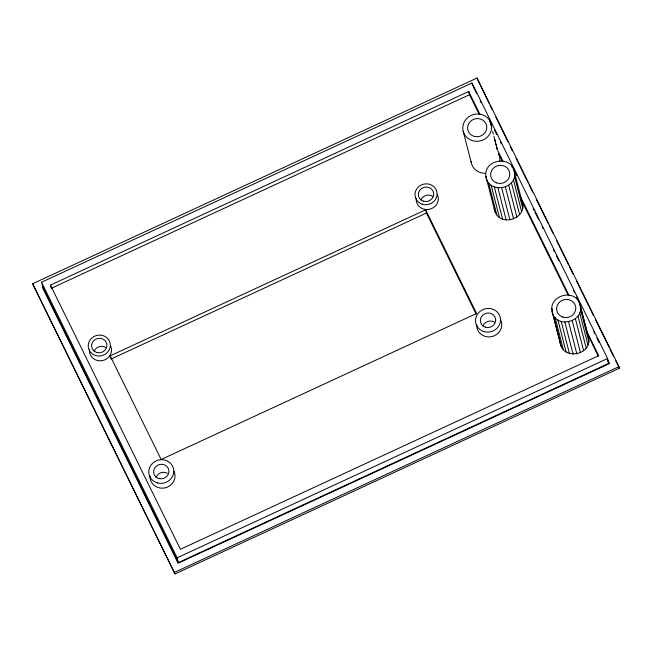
<?xml version="1.0" encoding="UTF-8"?>
<svg xmlns="http://www.w3.org/2000/svg" width="652" height="652" viewBox="0 0 652 652"><rect width="100%" height="100%" fill="white"/><g stroke="black" fill="none" stroke-linecap="round" stroke-linejoin="round"><path stroke-width="0.98" d="M485.87 176.219C483.613 158.884 512.716 154.923 514.558 172.568C516.816 189.903 487.72 193.864 485.87 176.219L494.974 211.696C501.298 227.996 528.731 217.523 521.91 201.158L568.104 295.046M551.991 311.208C555.92 330.678 587.46 321.037 579.408 302.715C573.206 288.412 548.943 295.829 551.991 311.208L560.223 343.245C563.214 360.654 592.04 355.055 588.658 337.85L580.435 305.821M32.6 283.775L476.995 78.061L618.992 366.628L619.4 368.225L175.005 573.939L32.6 283.775L175.005 573.939M41.541 282.243L471.991 82.991L607.582 358.543L608.821 363.351L178.363 562.603L42.771 287.051L41.541 282.243L177.132 557.802L178.363 562.603M51.052 287.516L50.44 285.111L468.69 91.5L479.88 114.222M51.255 288.314L469.513 94.703L468.69 91.5M110.172 355.853L425.601 209.838L476.604 313.482L161.166 459.497L110.172 355.853L110.783 358.258M110.995 359.056L426.424 213.041L425.601 209.838M177.132 557.802L607.582 358.543M174.589 572.334L618.992 366.628M520.54 198.811L521.828 201.02L520.492 198.298M489.09 103.407L476.995 78.061M489.986 105.233L492.236 109.797M495.83 117.107L507.965 141.761M510.206 146.325L512.456 150.889M516.05 158.2L528.185 182.853M529.082 184.679L532.676 191.981M536.27 199.292L548.405 223.946M549.302 225.771L552.896 233.074M556.49 240.384L568.625 265.038M569.522 266.864L573.116 274.174M576.71 281.477L588.846 306.13M589.742 307.956L593.336 315.266M595.586 319.83L609.066 347.223M609.962 349.048L613.556 356.359M615.806 360.923L619.4 368.225M473.458 87.181L476.604 93.57M480.19 100.864L481.094 102.69M494.558 130.058L496.8 134.614M500.394 141.908L501.29 143.733M514.754 171.101L516.995 175.657M533.157 208.493L534.053 210.319M534.95 212.144L538.544 219.439M542.13 226.741L543.026 228.559M553.352 249.537L554.249 251.362M556.49 255.926L558.74 260.482M573.548 290.588L574.445 292.406M576.686 296.97L578.935 301.534M593.744 331.632L594.64 333.457M596.89 338.013L599.131 342.577M607.208 358.991L609.457 363.555L178.126 563.214L42.136 286.847M607.917 361.526L608.821 363.351M497.835 150.734L503.181 161.598M520.117 195.999L569.074 295.486M586.564 331.037L598.683 355.682L180.433 549.286L50.44 285.111M469.513 94.703L479.359 114.695M498.658 153.937L502.227 161.174M598.186 356.204L587.224 333.148M426.424 213.041L476.082 313.954M489.921 120.832L491.258 124.124A14.474 13.594 -14.4 0 1 474.281 141.101A14.474 13.594 -14.4 0 1 465.658 119.821A14.474 13.594 -14.4 0 1 489.921 120.832L490.907 124.679M498.527 153.815L499.481 156.154A14.474 13.594 -14.4 0 1 499.676 161.468M587.892 335.527L588.658 337.85M579.163 302.21L586.816 331.55M580.573 309.374L588.797 341.403M579.734 312.87L587.957 344.9M577.982 316.073L586.205 348.103M575.414 318.755L583.646 350.784M572.228 320.743L580.451 352.773M568.634 321.901L576.857 353.93M564.868 322.137L573.092 354.166M561.201 321.452L569.424 353.482M557.867 319.887L566.091 351.917M555.113 317.54L563.336 349.57M552.105 308.624L552.603 310.564M553.108 314.582L561.331 346.611M513.605 168.982L522.79 204.598M511.893 166.048L512.39 167.988M514.461 176.13L522.684 208.159M513.393 179.577L521.616 211.607M511.421 182.666L519.644 214.695M508.69 185.192L516.914 217.23M489.986 120.995L491.469 126.765M493.939 136.374L495.414 142.136M495.911 144.059L497.394 149.83M492.635 131.402L493.377 134.288M494.607 139.088L496.091 144.858M496.588 146.773L497.321 149.658M505.373 186.985L513.605 219.015M501.714 187.923L509.937 219.952M471.991 82.991L472.733 85.868M497.949 187.931L506.18 219.968M494.346 187.026L502.57 219.056M491.135 185.249L499.359 217.287M488.544 182.739L496.767 214.777M463.181 131.182L471.404 163.22M494.094 208.257L494.974 211.696M560.149 341.469L560.223 343.245M482.847 326.098A7.702 7.229 -14.4 0 1 494.412 322.169M156.007 477.582A7.702 7.229 -14.4 0 1 167.442 473.303M94.141 351.232A7.702 7.229 -14.4 0 1 105.763 347.508M420.899 199.977A7.702 7.229 -14.4 0 1 432.529 196.244M485.006 173.334A14.474 13.594 -14.4 0 1 471.094 161.468M437.313 194.443A11.092 10.416 -14.4 0 1 429.122 209.349A11.092 10.416 -14.4 0 1 416.261 198.428M500.532 319.627A12.551 11.785 -14.4 0 1 491.592 336.644A12.551 11.785 -14.4 0 1 476.791 324.557M173.945 471.233A12.551 11.785 -14.4 0 1 164.826 487.9A12.551 11.785 -14.4 0 1 150.009 476.196M110.555 345.699A11.092 10.416 -14.4 0 1 102.364 360.605A11.092 10.416 -14.4 0 1 89.495 349.692M562.88 317.116A9.625 9.038 -14.4 0 0 575.667 306.725A9.625 9.038 -14.4 0 0 560.092 301.705A9.625 9.038 -14.4 0 0 562.88 317.116M496.311 182.788A9.625 9.038 -14.4 0 0 509.75 173.179A9.625 9.038 -14.4 0 0 494.583 167.214A9.625 9.038 -14.4 0 0 496.311 182.788M474.452 136.423A9.625 9.038 -14.4 0 0 486.547 125.306A9.625 9.038 -14.4 0 0 470.646 121.239A9.625 9.038 -14.4 0 0 474.452 136.423M485.495 327.198A7.702 7.229 -14.4 0 0 495.569 318.714A7.702 7.229 -14.4 0 0 483.026 314.924A7.702 7.229 -14.4 0 0 485.495 327.198M423.368 201.166A7.702 7.229 -14.4 0 0 433.596 192.853A7.702 7.229 -14.4 0 0 421.143 188.835A7.702 7.229 -14.4 0 0 423.368 201.166M96.602 352.422A7.702 7.229 -14.4 0 0 106.83 344.109A7.702 7.229 -14.4 0 0 94.377 340.099A7.702 7.229 -14.4 0 0 96.602 352.422M158.974 478.527A7.702 7.229 -14.4 0 0 168.754 469.742A7.702 7.229 -14.4 0 0 156.081 466.343A7.702 7.229 -14.4 0 0 158.974 478.527M95.428 355.462A11.092 10.416 -14.4 0 0 110.172 343.474A11.092 10.416 -14.4 0 0 92.217 337.695A11.092 10.416 -14.4 0 0 95.428 355.462M422.194 204.198A11.092 10.416 -14.4 0 0 436.93 192.218A11.092 10.416 -14.4 0 0 418.983 186.439A11.092 10.416 -14.4 0 0 422.194 204.198M483.898 331.566A12.551 11.785 -14.4 0 0 500.32 317.728A12.551 11.785 -14.4 0 0 479.872 311.542A12.551 11.785 -14.4 0 0 483.898 331.566M157.523 482.928A12.551 11.785 -14.4 0 0 173.473 468.609A12.551 11.785 -14.4 0 0 152.812 463.067A12.551 11.785 -14.4 0 0 157.523 482.928"/></g></svg>
